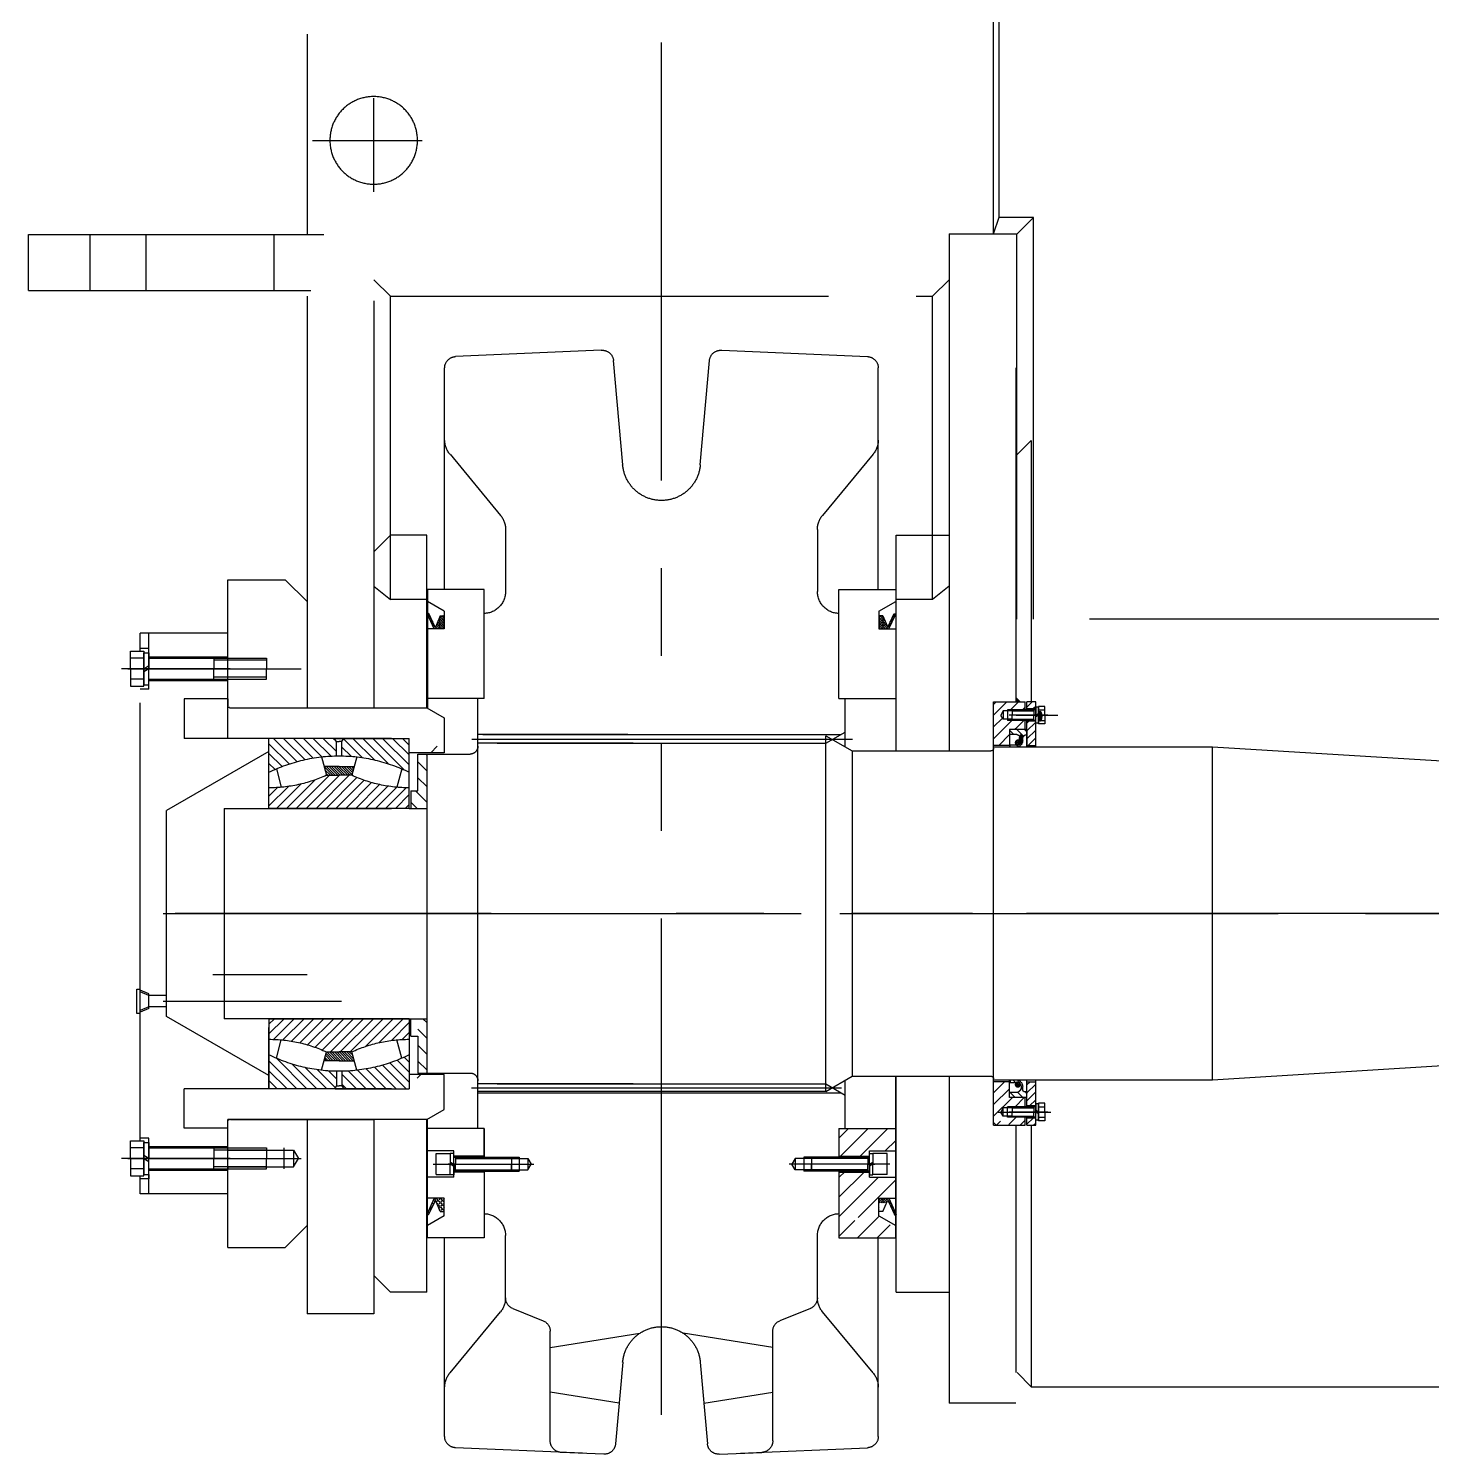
# Model space of a CAD drawing. Header units: millimetres. Extents: x 0 to 16800, y -463 to 11880.
# Drawn here: x 3011 to 4613, y 849 to 2477 of the extents above; entities that cross this region are included whole.
import ezdxf
from ezdxf.enums import TextEntityAlignment as Align

# ---------------------------------------------------------------- set-up
doc = ezdxf.new("R2010")
doc.units = ezdxf.units.MM
doc.header["$LTSCALE"] = 400
doc.linetypes.add('G', pattern=[2, 1.25, -0.25, 0.25, -0.25])
doc.linetypes.add('K', pattern=[2.5, 1.25, -0.25, 0.25, -0.25, 0.25, -0.25])
doc.layers.add('05', color=4, linetype='G')
doc.layers.add('07', color=6, linetype='K')
doc.styles.get("Standard").update_dxf_attribs({"font": 'isocp', "width": 0.707, "bigfont": 'intecad.shx'})

# ---------------------------------------------------------------- blocks, each defined once
blk = doc.blocks.new('rer')
at = {"layer": '07', "linetype": 'K'}
blk.add_hatch(color=6, dxfattribs=at).paths.add_polyline_path([(6426.8, 57390.3), (6431.8, 57390.3), (6426.8, 57395.3)])
at = {"layer": '07', "color": 6, "linetype": 'K'}
for p, q in [((6185.3, 57189.5), (6185.3, 58248.5)), ((6521.3, 57974.3), (6521.3, 57391.3)), ((5645.3, 57407.8), (5645.3, 57956.8)), ((6015.1, 57935.9), (5995.3, 57614.9)), ((6355.5, 57935.9), (6375.3, 57614.9)), ((6185.3, 57902.5), (6185.3, 56927.2)), ((5995.3, 57614.9), (5995.3, 57364.9)), ((5995.3, 57614.9), (6375.3, 57614.9)), ((6375.3, 57614.9), (6375.3, 57364.9)), ((6185.3, 57248.1), (6185.3, 57459.4)), ((6185.3, 57248.1), (6185.3, 57459.4)), ((6411.8, 57390.6), (6411.8, 57438.2)), ((5948.8, 57423.5), (5948.8, 57416)), ((5958.8, 57423.5), (5948.8, 57423.5)), ((5952.8, 57416), (5952.8, 57423.5)), ((5958.8, 57370), (5958.8, 57430.2)), ((5958.8, 57426.6), (5958.8, 57382.5)), ((5958.8, 57423.5), (5968.8, 57423.5)), ((5964.8, 57416), (5964.8, 57423.5)), ((5968.8, 57423.5), (5968.8, 57416)), ((6401.8, 57423.5), (6401.8, 57416)), ((6411.8, 57423.5), (6401.8, 57423.5)), ((6405.8, 57416), (6405.8, 57423.5)), ((6411.8, 57426.6), (6411.8, 57382.5)), ((6411.8, 57423.5), (6421.8, 57423.5)), ((6417.8, 57416), (6417.8, 57423.5)), ((6421.8, 57423.5), (6421.8, 57416)), ((5943.8, 57407.8), (5645.3, 57407.8)), ((5661.3, 57391.8), (5645.3, 57407.8)), ((5945.8, 57412.9), (5943.8, 57410.9)), ((5943.8, 57412.9), (5995.3, 57412.9)), ((5943.8, 57402.9), (5943.8, 57412.9)), ((5951.8, 57409.9), (5944.8, 57402.9)), ((5948.8, 57416), (5958.8, 57416)), ((5958.8, 57416), (5949.6, 57416)), ((5949.6, 57416), (5949.6, 57412.9)), ((5949.6, 57412.9), (5958.8, 57412.9)), ((5951.8, 57412.9), (5951.8, 57402.9)), ((5952.8, 57412.9), (5952.8, 57386)), ((5952.8, 57410.8), (5958.8, 57410.8)), ((5954, 57386), (5954, 57410.8)), ((5958.8, 57412.9), (5957, 57416)), ((5958.8, 57418.1), (5958.8, 57410.8)), ((5958.8, 57416), (5968, 57416)), ((5958.8, 57416), (5960.6, 57412.9)), ((5968.8, 57416), (5958.8, 57416)), ((5968, 57412.9), (5958.8, 57412.9)), ((5964.8, 57410.8), (5958.8, 57410.8)), ((5963.6, 57386), (5963.6, 57410.8)), ((5964.8, 57412.9), (5964.8, 57386)), ((5972.7, 57412.9), (5965.8, 57406)), ((5965.8, 57412.9), (5965.8, 57402.9)), ((5968, 57416), (5968, 57412.9)), ((5981.7, 57412.9), (5971.7, 57402.9)), ((5990.7, 57412.9), (5980.7, 57402.9)), ((5993.3, 57406.5), (5989.7, 57402.9)), ((5993.3, 57402.9), (5993.3, 57412.9)), ((6375.3, 57412.9), (6426.8, 57412.9)), ((6385.8, 57412.9), (6377.3, 57404.4)), ((6377.3, 57402.9), (6377.3, 57412.9)), ((6394.8, 57412.9), (6384.8, 57402.9)), ((6403.8, 57412.9), (6393.8, 57402.9)), ((6401.8, 57416), (6411.8, 57416)), ((6411.8, 57416), (6402.6, 57416)), ((6402.6, 57416), (6402.6, 57412.9)), ((6402.6, 57412.9), (6411.8, 57412.9)), ((6404.8, 57404.9), (6402.8, 57402.9)), ((6404.8, 57412.9), (6404.8, 57402.9)), ((6405.8, 57412.9), (6405.8, 57386)), ((6405.8, 57410.8), (6411.8, 57410.8)), ((6407, 57386), (6407, 57410.8)), ((6411.8, 57416), (6410, 57412.9)), ((6411.8, 57418.1), (6411.8, 57410.8)), ((6411.8, 57416), (6421, 57416)), ((6411.8, 57412.9), (6413.6, 57416)), ((6421.8, 57416), (6411.8, 57416)), ((6421, 57412.9), (6411.8, 57412.9)), ((6417.8, 57410.8), (6411.8, 57410.8)), ((6416.6, 57386), (6416.6, 57410.8)), ((6417.8, 57412.9), (6417.8, 57386)), ((6421.8, 57412.9), (6418.8, 57409.9)), ((6418.8, 57412.9), (6418.8, 57402.9)), ((6426.8, 57409), (6420.7, 57402.9)), ((6421, 57416), (6421, 57412.9)), ((6426.8, 57412.9), (6426.8, 57402.9)), ((6725.3, 57407.8), (6426.8, 57407.8)), ((6521.3, 57410.3), (6979.8, 57410.3)), ((6709.3, 57391.8), (6725.3, 57407.8)), ((6960.8, 57391.3), (6979.8, 57410.3)), ((6979.8, 57410.3), (6979.8, 57370.9)), ((5626.3, 57390.3), (5626.3, 57314.3)), ((5943.8, 57390.3), (5661.3, 57390.3)), ((5943.8, 57402.9), (5952.8, 57402.9)), ((5943.8, 57400.9), (5952.8, 57400.9)), ((5943.8, 57390.3), (5943.8, 57400.9)), ((5949.5, 57400.9), (5943.8, 57395.2)), ((5943.8, 57364.9), (5943.8, 57390.3)), ((5952.8, 57390.8), (5944.4, 57382.4)), ((5964.8, 57402.9), (5995.3, 57402.9)), ((5964.8, 57400.9), (5975.3, 57400.9)), ((5975.3, 57399.8), (5964.8, 57389.3)), ((5975.3, 57402.9), (5975.3, 57382.9)), ((5975.3, 57402.9), (5980.9, 57402.9)), ((5981.3, 57392.3), (5975.3, 57398.3)), ((5980.9, 57383.6), (5975.3, 57389.3)), ((5981.7, 57400.8), (5979.6, 57402.9)), ((5980.9, 57402.9), (5995.3, 57402.9)), ((5980.9, 57391.2), (5980.9, 57382.9)), ((5981.7, 57402.9), (5981.7, 57400.7)), ((5982.6, 57399.1), (5984.2, 57398)), ((5987.2, 57398), (5984.2, 57398)), ((5986.2, 57396.3), (5984.5, 57398)), ((5987, 57392.5), (5993.5, 57392.5)), ((5990.2, 57389), (5990.2, 57396.1)), ((5992.5, 57383.8), (5992.5, 57391)), ((5995.3, 57387.2), (5992.5, 57390)), ((6375.3, 57402.9), (6405.8, 57402.9)), ((6389.7, 57402.9), (6375.3, 57402.9)), ((6378, 57390.6), (6375.6, 57393.1)), ((6383.6, 57392.5), (6377.1, 57392.5)), ((6378, 57383.8), (6378, 57391)), ((6381.5, 57396.2), (6380.1, 57397.6)), ((6380.4, 57389), (6380.4, 57396.1)), ((6383.4, 57398), (6386.4, 57398)), ((6387.9, 57399.1), (6386.4, 57398)), ((6395.3, 57391.4), (6387.7, 57398.9)), ((6388.8, 57402.9), (6388.8, 57400.7)), ((6395.3, 57402.9), (6389.7, 57402.9)), ((6389.7, 57391.2), (6389.7, 57382.9)), ((6394.8, 57382.9), (6389.7, 57388)), ((6395.3, 57400.3), (6392.7, 57402.9)), ((6395.3, 57402.9), (6395.3, 57382.9)), ((6395.3, 57400.9), (6405.8, 57400.9)), ((6396.3, 57389.8), (6395.3, 57388.7)), ((6405.8, 57399.2), (6396.3, 57389.8)), ((6417.8, 57402.9), (6426.8, 57402.9)), ((6417.8, 57400.9), (6426.8, 57400.9)), ((6420.9, 57400.9), (6417.8, 57397.8)), ((6426.8, 57393.3), (6417.8, 57384.3)), ((6426.8, 57364.9), (6426.8, 57400.9)), ((6426.8, 57395.3), (6431.8, 57390.3)), ((6808.3, 57390.3), (6426.8, 57390.3)), ((6521.3, 57391.3), (6960.8, 57391.3)), ((6960.8, 57391.3), (6960.8, 57364.3)), ((6960.8, 57391.3), (6960.8, 57364.3)), ((5948.4, 57372.9), (5943.8, 57368.3)), ((5952.8, 57386), (5958.8, 57386)), ((5952.8, 57386), (5952.8, 57380.9)), ((5952.8, 57380.9), (5964.8, 57380.9)), ((5975.3, 57386.3), (5953.9, 57364.9)), ((5954, 57386), (5954, 57380.9)), ((5954, 57380.9), (5954, 57375.9)), ((5954, 57375.9), (5958.8, 57373.1)), ((5954, 57375.9), (5963.6, 57375.9)), ((5964.8, 57386), (5958.8, 57386)), ((5963.6, 57375.9), (5958.8, 57373.1)), ((5963.6, 57386), (5963.6, 57380.9)), ((5963.6, 57380.9), (5963.6, 57375.9)), ((5964.8, 57386), (5964.8, 57380.9)), ((5985.4, 57382.9), (5967.4, 57364.9)), ((5975.3, 57382.9), (5995.3, 57382.9)), ((5975.3, 57382.9), (5980.9, 57382.9)), ((5975.3, 57382.9), (5978.9, 57382.9)), ((5975.3, 57382.9), (5995.3, 57382.9)), ((5993.3, 57377.4), (5980.8, 57364.9)), ((5995.3, 57383.8), (5992.5, 57383.8)), ((5993.3, 57382.9), (5993.3, 57364.9)), ((6375.9, 57383.8), (6375.3, 57384.4)), ((6375.3, 57383.8), (6378, 57383.8)), ((6395.3, 57382.9), (6375.3, 57382.9)), ((6395.3, 57382.9), (6375.3, 57382.9)), ((6375.3, 57374.9), (6375.3, 57364.9)), ((6377.3, 57382.9), (6377.3, 57364.9)), ((6389.5, 57382.9), (6377.3, 57370.7)), ((6404.9, 57384.9), (6384.9, 57364.9)), ((6395.3, 57382.9), (6389.7, 57382.9)), ((6395.3, 57382.9), (6391.7, 57382.9)), ((6408.5, 57375), (6398.4, 57364.9)), ((6405.8, 57385.8), (6404.9, 57384.9)), ((6405.8, 57386), (6405.8, 57380.9)), ((6405.8, 57386), (6411.8, 57386)), ((6417.8, 57380.9), (6405.8, 57380.9)), ((6407, 57386), (6407, 57380.9)), ((6407, 57380.9), (6407, 57375.9)), ((6416.6, 57375.9), (6407, 57375.9)), ((6407, 57375.9), (6411.8, 57373.1)), ((6417.8, 57386), (6411.8, 57386)), ((6416.6, 57375.9), (6411.8, 57373.1)), ((6422.1, 57375.2), (6411.9, 57364.9)), ((6416.6, 57386), (6416.6, 57380.9)), ((6416.6, 57380.9), (6416.6, 57375.9)), ((6417.8, 57386), (6417.8, 57380.9)), ((6426.8, 57379.8), (6422.1, 57375.2)), ((5943.8, 57367.9), (5946.8, 57364.9)), ((5943.8, 57364.9), (6426.8, 57364.9)), ((5995.3, 57364.9), (6375.3, 57364.9)), ((5999.6, 57203.3), (5999.6, 57361.9)), ((6371, 57203.3), (6371, 57361.9)), ((6426.8, 57367.9), (6423.8, 57364.9)), ((6979.8, 57370.9), (6960.8, 57364.3)), ((8445.3, 57364.3), (6960.8, 57364.3)), ((6961.3, 57314.3), (6961.3, 57364.3)), ((8445.3, 57370.9), (6979.8, 57370.9)), ((6185.3, 57340.8), (6185.3, 57211.8)), ((5999.6, 57314.3), (5626.3, 57314.3)), ((5999.6, 57314.3), (5753.3, 57314.3)), ((5753.3, 57253.8), (5753.3, 57314.3)), ((6617.3, 57314.3), (6371, 57314.3)), ((6961.3, 57314.3), (6371, 57314.3)), ((6558.9, 57314.3), (6543.8, 57295.3)), ((6617.3, 57253.8), (6617.3, 57314.3)), ((6889.8, 57295.3), (6908.8, 57314.3)), ((6543.8, 57295.3), (6889.8, 57295.3)), ((6543.8, 57295.3), (6543.8, 57253.8)), ((6889.8, 56676.3), (6889.8, 57295.3)), ((5753.3, 57253.8), (5999.6, 57253.8)), ((5815.3, 57188.3), (5815.3, 57253.1)), ((5815.3, 57253.1), (5841.4, 57253.1)), ((5830.1, 57246.7), (5815.3, 57231.9)), ((5840.3, 57233.8), (5829.2, 57253.1)), ((5881.4, 57253.1), (5838.5, 57210.2)), ((5840.9, 57252), (5841.8, 57253.8)), ((5857.4, 57244.4), (5840.9, 57252)), ((5841.6, 57252), (5841.1, 57252.4)), ((5841.6, 57252), (5841.4, 57251.8)), ((5860.3, 57245.3), (5841.8, 57253.8)), ((5841.8, 57253.8), (5841.8, 57253.8)), ((5842.9, 57253.3), (5842, 57252.4)), ((5842.1, 57251.5), (5842, 57251.6)), ((5843.4, 57253.1), (5999.6, 57253.1)), ((5844.6, 57252), (5843.5, 57253)), ((5844.6, 57252), (5843.5, 57250.9)), ((5846, 57250.5), (5845, 57251.6)), ((5845.3, 57238.4), (5857.4, 57243.6)), ((5846, 57250.5), (5845.5, 57249.9)), ((5847, 57251.4), (5846.4, 57250.9)), ((5847.5, 57249), (5846.4, 57250.1)), ((5847.5, 57249), (5847.5, 57249)), ((5849, 57250.5), (5847.9, 57249.4)), ((5850.5, 57249), (5849.4, 57250.1)), ((5850.5, 57249), (5849.5, 57248)), ((5851, 57249.5), (5850.9, 57249.4)), ((5852, 57247.5), (5850.9, 57248.6)), ((5852, 57247.5), (5851.5, 57247.1)), ((5853, 57248.6), (5852.4, 57247.9)), ((5853.1, 57246.4), (5852.4, 57247.1)), ((5854.9, 57247.5), (5853.8, 57246.5)), ((5854.9, 57247.5), (5854.6, 57247.9)), ((5856.4, 57246.1), (5855.3, 57247.1)), ((5856.4, 57243.1), (5855.3, 57242)), ((5856.4, 57246.1), (5855.6, 57245.2)), ((5856.4, 57243.1), (5856.4, 57243.1)), ((5857.1, 57246.7), (5856.8, 57246.5)), ((5857.9, 57244.6), (5856.8, 57245.6)), ((5857.9, 57241.6), (5856.8, 57242.7)), ((5857.9, 57241.6), (5856.8, 57240.5)), ((5857.9, 57244.6), (5857.4, 57244.1)), ((5857.4, 57243.6), (5857.4, 57244.4)), ((5859.1, 57245.8), (5858.3, 57245)), ((5859.4, 57243.1), (5858.3, 57244.2)), ((5859.4, 57243.1), (5858.3, 57242)), ((5860.3, 57244), (5859.8, 57243.5)), ((5860.3, 57242.2), (5859.8, 57242.7)), ((5860.3, 57245.1), (5860.1, 57245.4)), ((5860.3, 57233.8), (5860.3, 57252.3)), ((5860.3, 57233.8), (5860.3, 57242.1)), ((5884.3, 57223.1), (5884.3, 57253.1)), ((5887.3, 57243.2), (5887.3, 57227.2)), ((5887.3, 57243.2), (5911.3, 57243.2)), ((5899.3, 57246.3), (5899.3, 57156.6)), ((5939.8, 57244.2), (5908.3, 57212.7)), ((5911.3, 57243.2), (5911.3, 57227.2)), ((5914.3, 57223.1), (5914.3, 57253.1)), ((5926.3, 57253.1), (5914.3, 57241.1)), ((5939.8, 57188.3), (5939.8, 57253.1)), ((6371, 57253.8), (6617.3, 57253.8)), ((6555.3, 57253.1), (6371, 57253.1)), ((6430.8, 57188.3), (6430.8, 57253.1)), ((6510.3, 57245.3), (6527, 57253.1)), ((6510.3, 57233.8), (6510.3, 57253.1)), ((6510.9, 57245.6), (6510.3, 57245)), ((6511.3, 57243.1), (6510.3, 57244.1)), ((6511.3, 57243.1), (6510.3, 57242)), ((6510.3, 57233.8), (6510.3, 57242.1)), ((6512.8, 57244.6), (6511.7, 57245.6)), ((6512.8, 57244.6), (6511.7, 57243.5)), ((6512.8, 57241.6), (6511.7, 57242.7)), ((6512.8, 57241.6), (6511.7, 57240.5)), ((6513.1, 57244.5), (6527.8, 57251.3)), ((6513.1, 57243.6), (6513.1, 57244.5)), ((6525.3, 57238.4), (6513.1, 57243.6)), ((6514.3, 57246.1), (6513.2, 57245)), ((6514.3, 57243.1), (6513.2, 57242)), ((6514.3, 57246.1), (6513.5, 57246.8)), ((6515.8, 57247.5), (6514.7, 57246.5)), ((6515, 57245.3), (6514.7, 57245.6)), ((6515.8, 57241.6), (6514.7, 57242.7)), ((6515.8, 57241.6), (6514.7, 57240.5)), ((6515.8, 57247.5), (6515.5, 57247.8)), ((6516.4, 57248.2), (6516.2, 57247.9)), ((6517.1, 57246.3), (6516.2, 57247.1)), ((6516.4, 57242.2), (6516.2, 57242)), ((6518.7, 57247.5), (6517.7, 57248.6)), ((6518.5, 57241.3), (6517.7, 57240.5)), ((6518.7, 57247.5), (6517.8, 57246.6)), ((6520.2, 57249), (6519.2, 57247.9)), ((6520.2, 57249), (6519.6, 57249.6)), ((6521.7, 57250.5), (6520.6, 57249.4)), ((6521.1, 57248.1), (6520.6, 57248.6)), ((6521.7, 57250.5), (6521.6, 57250.6)), ((6523.1, 57249.1), (6522.1, 57250.1)), ((6524.7, 57250.5), (6523.6, 57251.5)), ((6524.7, 57250.5), (6523.6, 57249.4)), ((6526.2, 57252), (6525.1, 57250.9)), ((6525.2, 57250), (6525.1, 57250.1)), ((6526.2, 57252), (6525.7, 57252.5)), ((6527.1, 57252.9), (6526.6, 57252.4)), ((6527.2, 57251), (6526.6, 57251.6)), ((6527.8, 57251.3), (6527, 57253.1)), ((6530.3, 57233.8), (6541.4, 57253.1)), ((6555.3, 57188.3), (6555.3, 57253.1)), ((5588.6, 57233.3), (5815.3, 57233.3)), ((5661.1, 57227.3), (5730.9, 57169.6)), ((5840.4, 57234.6), (5815.3, 57209.5)), ((5884.3, 57233.6), (5839.8, 57189.1)), ((5840.3, 57233.8), (5860.3, 57233.8)), ((5845.3, 57238.4), (5845.3, 57233.8)), ((5847.4, 57234.1), (5847.1, 57233.8)), ((5850.4, 57234.1), (5850.1, 57233.8)), ((5853.3, 57234.1), (5853.1, 57233.8)), ((5856.4, 57240.1), (5855.3, 57241.2)), ((5856.4, 57240.1), (5855.3, 57239)), ((5856.4, 57237.2), (5855.3, 57238.2)), ((5856.4, 57237.2), (5855.3, 57236.1)), ((5856.4, 57234.2), (5855.3, 57235.3)), ((5856.4, 57234.2), (5856, 57233.8)), ((5857.9, 57238.6), (5856.8, 57239.7)), ((5857.9, 57238.6), (5856.8, 57237.6)), ((5857.9, 57235.7), (5856.8, 57236.8)), ((5857.9, 57235.7), (5856.8, 57234.6)), ((5859.4, 57240.1), (5858.3, 57241.2)), ((5859.4, 57240.1), (5858.3, 57239)), ((5859.4, 57237.2), (5858.3, 57238.2)), ((5859.4, 57237.2), (5858.3, 57236.1)), ((5859.4, 57234.2), (5858.3, 57235.3)), ((5859.4, 57234.2), (5859, 57233.8)), ((5860.3, 57241), (5859.8, 57240.5)), ((5860.3, 57239.2), (5859.8, 57239.7)), ((5860.3, 57238.1), (5859.8, 57237.6)), ((5860.3, 57236.2), (5859.8, 57236.8)), ((5860.3, 57235.1), (5859.8, 57234.6)), ((5887.1, 57223.1), (5887.1, 57227.2)), ((5887.1, 57227.2), (5899.3, 57227.2)), ((5887.3, 57227.2), (5899.3, 57227.2)), ((5899.3, 57227.2), (5896.9, 57223.1)), ((5899.3, 57221), (5899.3, 57229.3)), ((5911.3, 57227.2), (5899.3, 57227.2)), ((5899.3, 57223.1), (5901.7, 57227.2)), ((5911.5, 57227.2), (5899.3, 57227.2)), ((5911.5, 57223.1), (5911.5, 57227.2)), ((6511.3, 57240.1), (6510.3, 57241.2)), ((6511.3, 57240.1), (6510.3, 57239.1)), ((6511.3, 57237.2), (6510.3, 57238.2)), ((6511.3, 57237.2), (6510.3, 57236.1)), ((6511.3, 57234.2), (6510.3, 57235.2)), ((6530.3, 57233.8), (6510.3, 57233.8)), ((6511.3, 57234.2), (6511, 57233.8)), ((6512.8, 57238.6), (6511.7, 57239.7)), ((6512.8, 57238.6), (6511.7, 57237.6)), ((6512.8, 57235.7), (6511.7, 57236.8)), ((6512.8, 57235.7), (6511.7, 57234.6)), ((6514.3, 57240.1), (6513.2, 57241.2)), ((6514.3, 57240.1), (6513.2, 57239)), ((6514.3, 57237.2), (6513.2, 57238.2)), ((6514.3, 57237.2), (6513.2, 57236.1)), ((6514.3, 57234.2), (6513.2, 57235.3)), ((6514.3, 57234.2), (6513.9, 57233.8)), ((6515.8, 57238.6), (6514.7, 57239.7)), ((6515.8, 57238.6), (6514.7, 57237.6)), ((6515.8, 57235.7), (6514.7, 57236.8)), ((6515.8, 57235.7), (6514.7, 57234.6)), ((6517.3, 57240.1), (6516.2, 57241.2)), ((6517.3, 57240.1), (6516.2, 57239)), ((6517.3, 57237.2), (6516.2, 57238.2)), ((6517.3, 57237.2), (6516.2, 57236.1)), ((6517.3, 57234.2), (6516.2, 57235.3)), ((6517.3, 57234.2), (6516.9, 57233.8)), ((6518.7, 57238.6), (6517.7, 57239.7)), ((6518.7, 57238.6), (6517.7, 57237.6)), ((6518.7, 57235.7), (6517.7, 57236.8)), ((6518.7, 57235.7), (6517.7, 57234.6)), ((6520.2, 57240.1), (6519.2, 57239)), ((6520.2, 57237.2), (6519.2, 57238.2)), ((6520.2, 57237.2), (6519.2, 57236.1)), ((6520.2, 57234.2), (6519.2, 57235.3)), ((6520.2, 57240.1), (6519.5, 57240.9)), ((6520.2, 57234.2), (6519.8, 57233.8)), ((6521.7, 57238.6), (6520.6, 57239.7)), ((6521.7, 57238.6), (6520.6, 57237.6)), ((6521.7, 57235.7), (6520.6, 57236.8)), ((6521.7, 57235.7), (6520.6, 57234.6)), ((6522.6, 57239.6), (6522.1, 57239)), ((6523.2, 57237.2), (6522.1, 57238.2)), ((6523.2, 57237.2), (6522.1, 57236.1)), ((6523.2, 57234.2), (6522.1, 57235.3)), ((6523.2, 57234.2), (6522.8, 57233.8)), ((6524.7, 57238.6), (6523.6, 57237.6)), ((6524.7, 57235.7), (6523.6, 57236.8)), ((6524.7, 57235.7), (6523.6, 57234.6)), ((6524.7, 57238.6), (6524.6, 57238.7)), ((6525.3, 57238), (6525.1, 57238.2)), ((6525.3, 57236.3), (6525.1, 57236.1)), ((6525.3, 57235.1), (6525.1, 57235.3)), ((6525.3, 57238.4), (6525.3, 57233.8)), ((6555.3, 57233.3), (6808, 57233.3)), ((6555.3, 57233.3), (6808, 57233.3)), ((6709.5, 57227.3), (6639.7, 57169.6)), ((5569.3, 57076.1), (5575.6, 57220.9)), ((5890.3, 57217.1), (5862.3, 57189.1)), ((5884.3, 57223.1), (5914.3, 57223.1)), ((5899.3, 57223.1), (5887.1, 57223.1)), ((5890.3, 57188.3), (5890.3, 57223.1)), ((5891.3, 57223.1), (5891.3, 57157.1)), ((5891.3, 57221.2), (5899.3, 57221.2)), ((5892.9, 57221.2), (5892.9, 57157.1)), ((5899.3, 57223.1), (5911.5, 57223.1)), ((5907.3, 57221.2), (5899.3, 57221.2)), ((5905.7, 57221.2), (5905.7, 57157.1)), ((5907.3, 57223.1), (5907.3, 57157.1)), ((5908.3, 57188.3), (5908.3, 57223.1)), ((5939.8, 57221.7), (5908.3, 57190.2)), ((6828.2, 57054.6), (6821, 57220.9)), ((5834.8, 57206.5), (5817.4, 57189.1)), ((5890.3, 57194.7), (5884.7, 57189.1)), ((5939.8, 57199.3), (5929.6, 57189.1)), ((5939.8, 57188.3), (5939.8, 57195.3)), ((5939.8, 57195.3), (5995, 57195.3)), ((5990.8, 57173.3), (5978.1, 57195.3)), ((5982.3, 57173.3), (5999.6, 57203.3)), ((6371, 57203.3), (5999.6, 57203.3)), ((6388.3, 57173.3), (6371, 57203.3)), ((6375.6, 57195.3), (6430.8, 57195.3)), ((6379.8, 57173.3), (6392.5, 57195.3)), ((6384.3, 56769.4), (6384.3, 57204)), ((5891.3, 57188.3), (5815.3, 57188.3)), ((5891.3, 57188.8), (5891.3, 57157.1)), ((5899.3, 57191.8), (5899.3, 57131.6)), ((5907.3, 57188.8), (5907.3, 57157.1)), ((5939.8, 57188.3), (5907.3, 57188.3)), ((5980.8, 56776.3), (5980.8, 57190.6)), ((5986.3, 56768.8), (5986.3, 57191.1)), ((6185.3, 56645.3), (6185.3, 57189.5)), ((6389.8, 56781.9), (6389.8, 57190.6)), ((6430.8, 57188.3), (6555.3, 57188.3)), ((5746.8, 57163.8), (5817.8, 57163.8)), ((5982.3, 57173.3), (6388.3, 57173.3)), ((5982.3, 57173.3), (5982.3, 56776.3)), ((5990.8, 57173.3), (6379.8, 57173.3)), ((5990.8, 56798.3), (5990.8, 57173.3)), ((6379.8, 56798.3), (6379.8, 57173.3)), ((6623.8, 57163.8), (6552.8, 57163.8)), ((5734.5, 57155.7), (5720.6, 57121)), ((5891.3, 57157.1), (5891.3, 57148.3)), ((5907.3, 57157.1), (5891.3, 57157.1)), ((5891.3, 57157.1), (5899.3, 57157.1)), ((5907.3, 57148.3), (5891.3, 57148.3)), ((5892.9, 57157.1), (5892.9, 57148.3)), ((5892.9, 57148.3), (5892.9, 57138.3)), ((5907.3, 57157.1), (5899.3, 57157.1)), ((5905.7, 57157.1), (5905.7, 57148.3)), ((5905.7, 57148.3), (5905.7, 57138.3)), ((5907.3, 57157.1), (5907.3, 57148.3)), ((5905.7, 57138.3), (5892.9, 57138.3)), ((5892.9, 57138.3), (5899.3, 57134.6)), ((5905.7, 57138.3), (5899.3, 57134.6)), ((5583.3, 57112.8), (5708.5, 57112.8)), ((5626.6, 57034.1), (5639.1, 57112.8)), ((5690.1, 57112.8), (5706.3, 57010.5)), ((5568.2, 57051.8), (5570.3, 57100.4)), ((5673.2, 57030.1), (5580.1, 57038.3)), ((6697.4, 57030.1), (6816.4, 57040.6)), ((5613.2, 56985.8), (5725.4, 56985.8)), ((5613.2, 56985.8), (5725.4, 56985.8)), ((5679.6, 56985.8), (6762.5, 56985.8)), ((5679.6, 56985.8), (14849.3, 56985.8)), ((5690.1, 56858.8), (5706.3, 56961.2)), ((5990.8, 56953.4), (5990.8, 56776.3)), ((6379.8, 56953.4), (6379.8, 56776.3)), ((5673.2, 56941.5), (5580.1, 56933.3)), ((5626.6, 56937.5), (5639.1, 56858.8)), ((6389.8, 56947.3), (6389.8, 56776.3)), ((6697.4, 56941.5), (6816.4, 56931.1)), ((5568.2, 56919.8), (5570.3, 56871.2)), ((6828.2, 56917), (6821, 56750.7)), ((5569.3, 56895.5), (5575.6, 56750.7)), ((5583.3, 56858.8), (5708.5, 56858.8)), ((5734.5, 56816), (5720.6, 56850.7)), ((5892.9, 56833.3), (5899.3, 56837)), ((5899.3, 56779.8), (5899.3, 56840)), ((5905.7, 56833.3), (5899.3, 56837)), ((5907.3, 56823.3), (5891.3, 56823.3)), ((5891.3, 56814.5), (5891.3, 56823.3)), ((5892.9, 56823.3), (5892.9, 56833.3)), ((5905.7, 56833.3), (5892.9, 56833.3)), ((5892.9, 56814.5), (5892.9, 56823.3)), ((5905.7, 56823.3), (5905.7, 56833.3)), ((5905.7, 56814.5), (5905.7, 56823.3)), ((5907.3, 56814.5), (5907.3, 56823.3)), ((5661.1, 56744.4), (5730.9, 56802.1)), ((5742.6, 56807.8), (5817.8, 56807.8)), ((5907.3, 56814.5), (5891.3, 56814.5)), ((5891.3, 56814.5), (5899.3, 56814.5)), ((5891.3, 56782.8), (5891.3, 56814.5)), ((5891.3, 56748.6), (5891.3, 56814.5)), ((5892.9, 56750.5), (5892.9, 56814.5)), ((5899.3, 56725.3), (5899.3, 56814.9)), ((5907.3, 56814.5), (5899.3, 56814.5)), ((5905.7, 56750.5), (5905.7, 56814.5)), ((5907.3, 56782.8), (5907.3, 56814.5)), ((5907.3, 56748.6), (5907.3, 56814.5)), ((6623.8, 56807.8), (6552.8, 56807.8)), ((6709.5, 56744.4), (6639.7, 56802.1)), ((6185.3, 56791.4), (6185.3, 56430.6)), ((5815.3, 56783.3), (5815.3, 56718.6)), ((5891.3, 56783.3), (5815.3, 56783.3)), ((5890.3, 56783.3), (5890.3, 56748.6)), ((5939.8, 56783.3), (5907.3, 56783.3)), ((5939.8, 56783.3), (5907.3, 56783.3)), ((5907.3, 56783.3), (5939.8, 56783.3)), ((5908.3, 56783.3), (5908.3, 56748.6)), ((5939.8, 56783.3), (5939.8, 56718.6)), ((5939.8, 56783.3), (5939.8, 56719.8)), ((5939.8, 56783.3), (5939.8, 56719.8)), ((5939.8, 56783.3), (5939.8, 56776.3)), ((5939.8, 56783.3), (5939.8, 56776.3)), ((5939.8, 56783.3), (5939.8, 56776.3)), ((5939.8, 56776.3), (6430.8, 56776.3)), ((6430.8, 56783.3), (6430.8, 56718.6)), ((6430.8, 56783.3), (6555.3, 56783.3)), ((6555.3, 56783.3), (6555.3, 56718.6)), ((6003.3, 56707.8), (6003.3, 56767.3)), ((6185.3, 56630.8), (6185.3, 56759.9)), ((6367.3, 56707.8), (6367.3, 56767.3)), ((5588.6, 56738.3), (5815.3, 56738.3)), ((5840.3, 56737.8), (5829.2, 56718.6)), ((5840.3, 56737.8), (5860.3, 56737.8)), ((5845.3, 56733.2), (5845.3, 56737.8)), ((5848, 56735.8), (5846.2, 56737.6)), ((5850, 56737.8), (5848.7, 56736.5)), ((5853, 56735.8), (5851.2, 56737.6)), ((5854.9, 56737.8), (5853.6, 56736.5)), ((5857.9, 56735.8), (5856.1, 56737.6)), ((5859.9, 56737.8), (5858.6, 56736.5)), ((5860.3, 56737.8), (5860.3, 56729.5)), ((5860.3, 56737.8), (5860.3, 56719.3)), ((5884.3, 56748.6), (5914.3, 56748.6)), ((5884.3, 56748.6), (5884.3, 56718.6)), ((5899.3, 56748.6), (5887.1, 56748.6)), ((5887.1, 56748.6), (5887.1, 56744.5)), ((5887.1, 56744.5), (5899.3, 56744.5)), ((5887.3, 56728.5), (5887.3, 56744.5)), ((5887.3, 56744.5), (5899.3, 56744.5)), ((5891.3, 56750.5), (5899.3, 56750.5)), ((5899.3, 56744.5), (5896.9, 56748.6)), ((5899.3, 56750.7), (5899.3, 56742.4)), ((5907.3, 56750.5), (5899.3, 56750.5)), ((5899.3, 56748.6), (5911.5, 56748.6)), ((5899.3, 56748.6), (5901.7, 56744.5)), ((5911.3, 56744.5), (5899.3, 56744.5)), ((5911.5, 56744.5), (5899.3, 56744.5)), ((5911.3, 56728.5), (5911.3, 56744.5)), ((5911.5, 56748.6), (5911.5, 56744.5)), ((5914.3, 56748.6), (5914.3, 56718.6)), ((5950.3, 56717.8), (5961.8, 56737.8)), ((5961.8, 56737.8), (6001.8, 56737.8)), ((6001.8, 56737.8), (6001.8, 56697.8)), ((6368.8, 56737.8), (6368.8, 56697.8)), ((6408.7, 56737.8), (6368.8, 56737.8)), ((6420.3, 56717.8), (6408.7, 56737.8)), ((6530.3, 56737.8), (6510.3, 56737.8)), ((6510.3, 56737.8), (6510.3, 56729.5)), ((6510.3, 56737.8), (6510.3, 56718.6)), ((6511.3, 56737.4), (6510.3, 56736.4)), ((6511.3, 56737.4), (6511, 56737.8)), ((6512.8, 56736), (6511.7, 56737)), ((6514.3, 56737.4), (6513.2, 56736.4)), ((6514.3, 56737.4), (6513.9, 56737.8)), ((6515.8, 56736), (6514.7, 56737)), ((6517.3, 56737.4), (6516.2, 56736.4)), ((6517.3, 56737.4), (6516.9, 56737.8)), ((6518.7, 56736), (6517.7, 56737)), ((6520.2, 56737.4), (6519.2, 56736.4)), ((6520.2, 56737.4), (6519.8, 56737.8)), ((6521.7, 56736), (6520.6, 56737)), ((6523.2, 56737.4), (6522.1, 56736.4)), ((6523.2, 56737.4), (6522.8, 56737.8)), ((6524.7, 56736), (6523.6, 56737)), ((6525.3, 56733.2), (6525.3, 56737.8)), ((6530.3, 56737.8), (6541.4, 56718.6)), ((6555.3, 56738.3), (6808, 56738.3)), ((5857.4, 56727.3), (5840.9, 56719.6)), ((5860.3, 56726.4), (5841.8, 56717.8)), ((5845.5, 56733.4), (5845.3, 56733.6)), ((5845.5, 56733.4), (5845.3, 56733.2)), ((5845.3, 56733.2), (5857.4, 56728.1)), ((5848, 56735.8), (5846.2, 56734)), ((5848, 56721), (5846.7, 56722.3)), ((5848, 56721), (5847.4, 56720.4)), ((5850.5, 56733.4), (5848.7, 56735.2)), ((5850.5, 56723.5), (5848.7, 56721.7)), ((5850.5, 56733.4), (5848.8, 56731.7)), ((5850.5, 56723.5), (5850.1, 56723.9)), ((5853, 56735.8), (5851.2, 56734)), ((5853, 56730.9), (5851.2, 56732.7)), ((5851.5, 56724.5), (5851.2, 56724.2)), ((5851.6, 56722.4), (5851.2, 56722.8)), ((5853, 56730.9), (5852.3, 56730.2)), ((5855.4, 56733.4), (5853.6, 56735.2)), ((5855.4, 56733.4), (5853.6, 56731.6)), ((5854.6, 56729.3), (5853.6, 56730.2)), ((5855, 56723.9), (5853.6, 56725.3)), ((5857.9, 56735.8), (5856.1, 56734)), ((5857.9, 56730.9), (5856.1, 56732.7)), ((5857.9, 56730.9), (5856.1, 56729.1)), ((5857.9, 56726), (5856.6, 56724.7)), ((5857.9, 56726), (5856.9, 56727)), ((5857.4, 56728.1), (5857.4, 56727.3)), ((5860.3, 56733.4), (5858.6, 56735.2)), ((5860.3, 56733.3), (5858.6, 56731.6)), ((5860.3, 56728.5), (5858.6, 56730.2)), ((5860.3, 56728.4), (5858.6, 56726.6)), ((5887.3, 56728.5), (5911.3, 56728.5)), ((6185.3, 56515.1), (6185.3, 56726.4)), ((6376.3, 56729.8), (6368.8, 56722.6)), ((6511.3, 56734.5), (6510.3, 56735.5)), ((6511.3, 56734.5), (6510.3, 56733.4)), ((6511.3, 56731.5), (6510.3, 56732.6)), ((6511.3, 56731.5), (6510.3, 56730.5)), ((6511.3, 56728.5), (6510.3, 56729.6)), ((6511.3, 56728.5), (6510.3, 56727.5)), ((6510.9, 56726), (6510.3, 56726.6)), ((6510.3, 56726.3), (6527, 56718.6)), ((6512.8, 56736), (6511.7, 56734.9)), ((6512.8, 56733), (6511.7, 56734.1)), ((6512.8, 56733), (6511.7, 56731.9)), ((6512.8, 56730), (6511.7, 56731.1)), ((6512.8, 56730), (6511.7, 56728.9)), ((6512.8, 56727.1), (6511.7, 56728.1)), ((6512.8, 56727.1), (6511.7, 56726)), ((6525.3, 56733.2), (6513.1, 56728.1)), ((6513.1, 56728.1), (6513.1, 56727.2)), ((6513.1, 56727.2), (6527.8, 56720.4)), ((6514.3, 56734.5), (6513.2, 56735.5)), ((6514.3, 56734.5), (6513.2, 56733.4)), ((6514.3, 56731.5), (6513.2, 56732.6)), ((6514.3, 56731.5), (6513.2, 56730.4)), ((6514.3, 56728.5), (6513.2, 56729.6)), ((6514.3, 56725.6), (6513.2, 56726.7)), ((6514.3, 56725.6), (6513.5, 56724.8)), ((6515.8, 56736), (6514.7, 56734.9)), ((6515.8, 56733), (6514.7, 56734.1)), ((6515.8, 56733), (6514.7, 56731.9)), ((6515.8, 56730), (6514.7, 56731.1)), ((6515.8, 56730), (6514.7, 56728.9)), ((6515, 56726.3), (6514.7, 56726)), ((6515.8, 56724.1), (6514.7, 56725.2)), ((6515.8, 56724.1), (6515.5, 56723.9)), ((6517.3, 56734.5), (6516.2, 56735.5)), ((6517.3, 56734.5), (6516.2, 56733.4)), ((6517.3, 56731.5), (6516.2, 56732.6)), ((6517.3, 56731.5), (6516.2, 56730.4)), ((6516.4, 56729.4), (6516.2, 56729.6)), ((6517.1, 56725.4), (6516.2, 56724.5)), ((6516.4, 56723.5), (6516.2, 56723.7)), ((6518.7, 56736), (6517.7, 56734.9)), ((6518.7, 56733), (6517.7, 56734.1)), ((6518.7, 56733), (6517.7, 56731.9)), ((6518.5, 56730.3), (6517.7, 56731.1)), ((6518.7, 56724.1), (6517.7, 56723)), ((6518.7, 56724.1), (6517.8, 56725)), ((6520.2, 56734.5), (6519.2, 56735.5)), ((6520.2, 56734.5), (6519.2, 56733.4)), ((6520.2, 56731.5), (6519.2, 56732.6)), ((6520.2, 56722.6), (6519.2, 56723.7)), ((6520.2, 56731.5), (6519.5, 56730.7)), ((6520.2, 56722.6), (6519.6, 56722)), ((6521.7, 56736), (6520.6, 56734.9)), ((6521.7, 56733), (6520.6, 56734.1)), ((6521.7, 56733), (6520.6, 56731.9)), ((6521.1, 56723.5), (6520.6, 56723)), ((6521.7, 56721.1), (6520.6, 56722.2)), ((6521.7, 56721.1), (6521.6, 56721)), ((6523.2, 56734.5), (6522.1, 56735.5)), ((6523.2, 56734.5), (6522.1, 56733.4)), ((6522.6, 56732.1), (6522.1, 56732.6)), ((6523.1, 56722.6), (6522.1, 56721.5)), ((6524.7, 56736), (6523.6, 56734.9)), ((6524.7, 56733), (6523.6, 56734.1)), ((6524.7, 56721.1), (6523.6, 56722.2)), ((6524.7, 56721.1), (6523.6, 56720.1)), ((6524.7, 56733), (6524.6, 56732.9)), ((6525.3, 56736.6), (6525.1, 56736.4)), ((6525.3, 56735.3), (6525.1, 56735.5)), ((6525.3, 56733.6), (6525.1, 56733.4)), ((6525.2, 56721.6), (6525.1, 56721.5)), ((6526.2, 56719.7), (6525.1, 56720.7)), ((6527.2, 56720.7), (6526.6, 56720.1)), ((5753.3, 56717.8), (5753.3, 56676.3)), ((5753.3, 56717.8), (5950.3, 56717.8)), ((5815.3, 56718.6), (5841.4, 56718.6)), ((5840.9, 56719.6), (5841.8, 56717.8)), ((5842.3, 56720.3), (5841.3, 56719.2)), ((5841.8, 56717.8), (5841.8, 56717.8)), ((5843.4, 56718.6), (5950.7, 56718.6)), ((5844.9, 56719.2), (5843.7, 56720.3)), ((5950.3, 56717.8), (5950.3, 56492.8)), ((5950.3, 56714.8), (5950.3, 56657.3)), ((5997.3, 56707.1), (6001.8, 56711.1)), ((6367.3, 56717.8), (6003.3, 56717.8)), ((6045.3, 56707.8), (6003.3, 56707.8)), ((6017, 56707.8), (6007, 56717.8)), ((6035, 56707.8), (6025, 56717.8)), ((6053.2, 56707.6), (6042.9, 56717.8)), ((6065.3, 56717.8), (6045.3, 56717.8)), ((6045.3, 56699.8), (6045.3, 56707.8)), ((6065.3, 56713.4), (6060.9, 56717.8)), ((6065.3, 56537.8), (6065.3, 56717.8)), ((6305.3, 56697.8), (6305.3, 56717.8)), ((6312.4, 56699.8), (6305.3, 56706.9)), ((6325.3, 56704.9), (6312.4, 56717.8)), ((6325.3, 56707.8), (6367.3, 56707.8)), ((6325.3, 56699.8), (6325.3, 56707.8)), ((6340.3, 56707.8), (6330.3, 56717.8)), ((6358.3, 56707.8), (6348.3, 56717.8)), ((6367.3, 56716.8), (6366.2, 56717.8)), ((6555.3, 56718.6), (6419.9, 56718.6)), ((6420.3, 56492.8), (6420.3, 56717.8)), ((6420.3, 56717.8), (6617.3, 56717.8)), ((6526.2, 56719.7), (6525.7, 56719.2)), ((6527.1, 56718.7), (6526.6, 56719.2)), ((6527.8, 56720.4), (6527, 56718.6)), ((6543.8, 56717.8), (6543.8, 56676.3)), ((6617.3, 56717.8), (6617.3, 56676.3)), ((7067.8, 56587.3), (7067.8, 56712.7)), ((5985.3, 56623.4), (5985.3, 56697.8)), ((6065.3, 56697.8), (5985.3, 56697.8)), ((6012.2, 56667.2), (5985.3, 56694.2)), ((6014.9, 56675.9), (5993, 56697.8)), ((6018, 56684.1), (6004.3, 56697.8)), ((6021.3, 56692.1), (6015.6, 56697.8)), ((6020.2, 56689.4), (6041.2, 56683.8)), ((6065.3, 56690.9), (6038.1, 56663.7)), ((6060.8, 56697.8), (6040.5, 56677.5)), ((6049.5, 56697.8), (6041.6, 56689.9)), ((6045.3, 56699.8), (6065.3, 56699.8)), ((6065.3, 56697.8), (6065.3, 56537.8)), ((6325.3, 56699.8), (6305.3, 56699.8)), ((6305.3, 56697.8), (6305.3, 56537.8)), ((6321.1, 56697.8), (6305.3, 56682.1)), ((6305.3, 56697.8), (6385.3, 56697.8)), ((6309.7, 56697.8), (6305.3, 56693.4)), ((6328.8, 56694.3), (6305.3, 56670.8)), ((6350.4, 56689.4), (6329.4, 56683.8)), ((6385.3, 56656.2), (6349.1, 56692.4)), ((6385.3, 56667.5), (6355, 56697.8)), ((6385.3, 56678.8), (6366.3, 56697.8)), ((6385.3, 56690.1), (6377.6, 56697.8)), ((6385.3, 56623.4), (6385.3, 56697.8)), ((5753.3, 56676.3), (5772.3, 56657.3)), ((6009.9, 56658.3), (5985.3, 56682.9)), ((5985.3, 56677.8), (5985.3, 56440.8)), ((5985.3, 56677.8), (5985.3, 56537.8)), ((5985.3, 56613.4), (5985.3, 56677.8)), ((6065.3, 56679.6), (6033.7, 56648)), ((6329.4, 56683.6), (6305.3, 56659.4)), ((6305.3, 56486.7), (6305.3, 56677.8)), ((6330.7, 56673.5), (6305.3, 56648.1)), ((6385.3, 56644.9), (6356.4, 56673.8)), ((6385.3, 56677.8), (6385.3, 56440.8)), ((6385.3, 56677.8), (6385.3, 56537.8)), ((6385.3, 56613.4), (6385.3, 56677.8)), ((6543.8, 56676.3), (6889.8, 56676.3)), ((6558.9, 56657.3), (6543.8, 56676.3)), ((6617.3, 56676.3), (6598.3, 56657.3)), ((6889.8, 56676.3), (6908.8, 56657.3)), ((5950.3, 56657.3), (5728.3, 56657.3)), ((5728.3, 56657.3), (5728.3, 56581.3)), ((5950.3, 56657.3), (5772.3, 56657.3)), ((5950.3, 56581.3), (5950.3, 56657.3)), ((6008, 56648.8), (5985.3, 56671.5)), ((6006.5, 56639), (5985.3, 56660.2)), ((6065.3, 56668.3), (6027.4, 56630.5)), ((6065.3, 56657), (6027.4, 56619.2)), ((6332.5, 56664), (6305.3, 56636.8)), ((6385.3, 56633.6), (6360.7, 56658.2)), ((6884.7, 56657.3), (6420.3, 56657.3)), ((6598.3, 56657.3), (6420.3, 56657.3)), ((7009.1, 56657.3), (7116, 56657.3)), ((6005.6, 56628.6), (5985.3, 56648.9)), ((6065.3, 56645.7), (6027.4, 56607.9)), ((6334.8, 56654.9), (6305.3, 56625.5)), ((6337.5, 56646.4), (6305.3, 56614.2)), ((6384.6, 56622.9), (6363.3, 56644.2)), ((6002, 56620.9), (5985.3, 56637.6)), ((5990.7, 56620.9), (5985.3, 56626.3)), ((5988.8, 56620.9), (5985.3, 56623.4)), ((6006.4, 56637.9), (6027.4, 56632.3)), ((6017.4, 56617.8), (6017.4, 56635)), ((6027.4, 56623.7), (6017.4, 56633.7)), ((6027.4, 56620.9), (6017.4, 56630.9)), ((6027.4, 56618.1), (6017.4, 56628.1)), ((6027.4, 56615.2), (6017.4, 56625.2)), ((6027.4, 56626.6), (6019.6, 56634.4)), ((6027.4, 56629.4), (6023.5, 56633.4)), ((6027.4, 56632.2), (6027.3, 56632.3)), ((6027.4, 56632.3), (6027.4, 56617.8)), ((6065.3, 56634.4), (6029.5, 56598.6)), ((6065.3, 56623.1), (6032.7, 56590.5)), ((6340.6, 56638.2), (6305.3, 56602.9)), ((6343.1, 56629.4), (6305.3, 56591.5)), ((6364.2, 56637.9), (6343.1, 56632.3)), ((6343.1, 56632.3), (6343.1, 56617.8)), ((6353.1, 56620.5), (6343.1, 56630.5)), ((6353.1, 56617.7), (6343.1, 56627.7)), ((6353.1, 56614.8), (6343.1, 56624.8)), ((6353.1, 56623.3), (6343.9, 56632.5)), ((6353.1, 56626.1), (6346.2, 56633.1)), ((6353.1, 56629), (6348.4, 56633.7)), ((6353.1, 56631.8), (6350.6, 56634.3)), ((6353.1, 56634.6), (6352.9, 56634.9)), ((6353.1, 56617.8), (6353.1, 56635)), ((6375.3, 56620.9), (6364.8, 56631.5)), ((6381.8, 56620.9), (6385.3, 56623.4)), ((5988.8, 56614.7), (5985.3, 56612.3)), ((5985.3, 56612.3), (5985.3, 56537.8)), ((6007, 56593.3), (5986.9, 56613.4)), ((6005.3, 56620.9), (5988.8, 56620.9)), ((5988.8, 56620.9), (5988.8, 56617.8)), ((5988.8, 56614.7), (5988.8, 56617.8)), ((6005.3, 56614.7), (5988.8, 56614.7)), ((6005.7, 56605.9), (5996.8, 56614.7)), ((6027.4, 56612.4), (6017.4, 56622.4)), ((6027.4, 56609.6), (6017.4, 56619.6)), ((6017.4, 56617.8), (6017.4, 56600.7)), ((6027.4, 56606.8), (6017.4, 56616.8)), ((6027.4, 56603.9), (6017.4, 56613.9)), ((6025.7, 56602.9), (6017.4, 56611.1)), ((6023.5, 56602.3), (6017.4, 56608.3)), ((6027.4, 56603.3), (6027.4, 56617.8)), ((6065.3, 56611.7), (6035.5, 56581.9)), ((6085.3, 56417), (6085.3, 56620.7)), ((6185.3, 56417), (6185.3, 56620.7)), ((6185.3, 56607.8), (6185.3, 56448.8)), ((6343.1, 56618.1), (6305.3, 56580.2)), ((6343.1, 56606.8), (6305.3, 56568.9)), ((6353.1, 56612), (6343.1, 56622)), ((6353.1, 56609.2), (6343.1, 56619.2)), ((6343.1, 56603.3), (6343.1, 56617.8)), ((6353.1, 56606.3), (6343.1, 56616.3)), ((6353.1, 56603.5), (6343.1, 56613.5)), ((6353.1, 56600.7), (6343.1, 56610.7)), ((6349.3, 56601.7), (6343.1, 56607.9)), ((6353.1, 56617.8), (6353.1, 56600.7)), ((6385.3, 56588.3), (6365.1, 56608.6)), ((6365.3, 56620.9), (6381.8, 56620.9)), ((6365.3, 56614.7), (6381.8, 56614.7)), ((6385.3, 56599.6), (6370.2, 56614.7)), ((6385.3, 56611), (6381.5, 56614.7)), ((6381.8, 56620.9), (6381.8, 56617.8)), ((6381.8, 56614.7), (6381.8, 56617.8)), ((6381.8, 56614.7), (6385.3, 56612.3)), ((6385.3, 56612.3), (6385.3, 56537.8)), ((6009.4, 56579.5), (5985.3, 56603.7)), ((5985.3, 56602.3), (5985.3, 56537.8)), ((6013.5, 56564.2), (5985.3, 56592.3)), ((6006.4, 56597.7), (6027.4, 56603.3)), ((6021.2, 56601.7), (6017.4, 56605.4)), ((6019, 56601.1), (6017.4, 56602.6)), ((6065.3, 56600.4), (6037.8, 56573)), ((6345.5, 56602.7), (6343.1, 56605)), ((6364.2, 56597.7), (6343.1, 56603.3)), ((6385.3, 56577), (6364.2, 56598.1)), ((6385.3, 56602.3), (6385.3, 56537.8)), ((6960.3, 56319.8), (6960.3, 56600.3)), ((5950.3, 56581.3), (5728.3, 56581.3)), ((5804.3, 56556.3), (5829.3, 56581.3)), ((5950.3, 56581.3), (5829.3, 56581.3)), ((5905.8, 56487.8), (5905.8, 56574.4)), ((5950.3, 56493.8), (5950.3, 56581.3)), ((5950.3, 56581.3), (5950.3, 56490.8)), ((6020.2, 56546.2), (5985.3, 56581)), ((6065.3, 56589.1), (6039.7, 56563.5)), ((6065.3, 56577.8), (6041, 56553.5)), ((6115.3, 56581.4), (6115.3, 56473.7)), ((6337.7, 56590.1), (6305.3, 56557.6)), ((6333, 56574), (6305.3, 56546.3)), ((6385.3, 56554.4), (6361, 56578.7)), ((6385.3, 56565.7), (6362.8, 56588.2)), ((6889.9, 56581.3), (6420.3, 56581.3)), ((6541.3, 56581.3), (6420.3, 56581.3)), ((6464.8, 56487.8), (6464.8, 56574.4)), ((6566.3, 56556.3), (6541.3, 56581.3)), ((6896.3, 56341.2), (6896.3, 56585.5)), ((8188.9, 56581.3), (6960.3, 56581.3)), ((5896.2, 56565.8), (5905.8, 56571.4)), ((5896.2, 56490.8), (5896.2, 56565.8)), ((5915.4, 56565.8), (5896.2, 56565.8)), ((5915.4, 56565.8), (5905.8, 56571.4)), ((5915.4, 56490.8), (5915.4, 56565.8)), ((6017.2, 56537.8), (5985.3, 56569.7)), ((6005.9, 56537.8), (5985.3, 56558.4)), ((6065.3, 56566.5), (6041.7, 56542.9)), ((6330.4, 56560), (6308.1, 56537.8)), ((6379.2, 56537.8), (6356.1, 56561)), ((6385.3, 56543.1), (6358.7, 56569.6)), ((5804.3, 56490.8), (5804.3, 56556.3)), ((5917.8, 56554.8), (5893.8, 56554.8)), ((5994.6, 56537.8), (5985.3, 56547.1)), ((6020.2, 56546.2), (6041.2, 56551.8)), ((6065.3, 56555.2), (6047.9, 56537.8)), ((6065.3, 56543.9), (6059.2, 56537.8)), ((6329.1, 56547.4), (6319.4, 56537.8)), ((6350.4, 56546.2), (6329.4, 56551.8)), ((6356.6, 56537.8), (6349.8, 56544.7)), ((6367.9, 56537.8), (6353.1, 56552.7)), ((6566.3, 56490.8), (6566.3, 56556.3)), ((6960.3, 56543.3), (6896.3, 56543.3)), ((5893.8, 56534.8), (5905.8, 56534.8)), ((5893.8, 56400.8), (5893.8, 56534.8)), ((5896.2, 56534.8), (5896.2, 56474.8)), ((5905.8, 56376.8), (5905.8, 56538.4)), ((5917.8, 56534.8), (5905.8, 56534.8)), ((5915.4, 56534.8), (5915.4, 56474.8)), ((5917.8, 56400.8), (5917.8, 56534.8)), ((5985.3, 56537.8), (5985.3, 56440.8)), ((5985.3, 56537.8), (6055.3, 56537.8)), ((6055.3, 56537.8), (5985.3, 56537.8)), ((5985.3, 56537.8), (6000.3, 56537.8)), ((6065.3, 56537.8), (5985.3, 56537.8)), ((6000.3, 56537.8), (6067.8, 56420.8)), ((6000.3, 56537.8), (6055.3, 56537.8)), ((6065.3, 56537.8), (6065.3, 56486.7)), ((6370.3, 56537.8), (6302.8, 56420.8)), ((6305.3, 56537.8), (6385.3, 56537.8)), ((6315.3, 56537.8), (6385.3, 56537.8)), ((6315.3, 56537.8), (6385.3, 56537.8)), ((6315.3, 56537.8), (6370.3, 56537.8)), ((6370.3, 56537.8), (6385.3, 56537.8)), ((6385.3, 56537.8), (6385.3, 56440.8)), ((6452.8, 56534.8), (6464.8, 56534.8)), ((6452.8, 56400.8), (6452.8, 56534.8)), ((6455.2, 56534.8), (6455.2, 56474.8)), ((6464.8, 56376.8), (6464.8, 56538.4)), ((6476.8, 56534.8), (6464.8, 56534.8)), ((6474.4, 56534.8), (6474.4, 56474.8)), ((6476.8, 56400.8), (6476.8, 56534.8)), ((5905.8, 56493.4), (5905.8, 56369.4)), ((6464.8, 56493.4), (6464.8, 56369.4)), ((5804.3, 56490.8), (5950.3, 56490.8)), ((5865.3, 56490.8), (5893.8, 56490.8)), ((5865.3, 56490.8), (5865.3, 56390.8)), ((5892.3, 56400.8), (5892.3, 56490.8)), ((5896.2, 56490.8), (5893.2, 56490.8)), ((5917.8, 56490.8), (5940.3, 56490.8)), ((5919.3, 56400.8), (5919.3, 56490.8)), ((5940.3, 56490.8), (5940.3, 56440.8)), ((5940.3, 56490.8), (5948.3, 56490.8)), ((5947.3, 56490.8), (5948.3, 56490.8)), ((6305.3, 56486.7), (6065.3, 56486.7)), ((6385.3, 56490.8), (6566.3, 56490.8)), ((6430.3, 56490.8), (6422.3, 56490.8)), ((6422.3, 56490.8), (6430.3, 56490.8)), ((6430.3, 56490.8), (6430.3, 56440.8)), ((6430.3, 56490.8), (6452.8, 56490.8)), ((6451.3, 56400.8), (6451.3, 56490.8)), ((6476.8, 56490.8), (6477.4, 56490.8)), ((6476.8, 56490.8), (6505.3, 56490.8)), ((6478.3, 56400.8), (6478.3, 56490.8)), ((6505.3, 56490.8), (6505.3, 56390.8)), ((5893.8, 56474.8), (5905.8, 56474.8)), ((5917.8, 56474.8), (5905.8, 56474.8)), ((6452.8, 56474.8), (6464.8, 56474.8)), ((6476.8, 56474.8), (6464.8, 56474.8)), ((5940.3, 56440.8), (5985.3, 56440.8)), ((6430.3, 56440.8), (6385.3, 56440.8)), ((6067.8, 56420.8), (6302.8, 56420.8)), ((6078.8, 56420.8), (6078.8, 56400.8)), ((6091.8, 56420.8), (6091.8, 56400.8)), ((5865.3, 56400.8), (5929, 56400.8)), ((5887.5, 56400.8), (5882.5, 56400.8)), ((5882.5, 56400.8), (5882.5, 56390.8)), ((5887.5, 56394.8), (5887.5, 56400.8)), ((5887.5, 56400.8), (5905.8, 56400.8)), ((5905.8, 56394.8), (5902.3, 56400.8)), ((5905.8, 56392.7), (5905.8, 56402.9)), ((5905.8, 56400.8), (5909.3, 56394.8)), ((5924, 56400.8), (5905.8, 56400.8)), ((5924, 56394.8), (5924, 56400.8)), ((5929, 56400.8), (5929, 56390.8)), ((6076.8, 56400.8), (6072.8, 56390.8)), ((6078.8, 56400.8), (6074.8, 56390.8)), ((6076.8, 56400.8), (6093.8, 56400.8)), ((6091.8, 56400.8), (6095.8, 56390.8)), ((6093.8, 56400.8), (6097.8, 56390.8)), ((6441.5, 56400.8), (6505.3, 56400.8)), ((6441.5, 56400.8), (6441.5, 56390.8)), ((6446.5, 56394.8), (6446.5, 56400.8)), ((6446.5, 56400.8), (6464.8, 56400.8)), ((6464.8, 56400.8), (6461.3, 56394.8)), ((6464.8, 56392.7), (6464.8, 56402.9)), ((6464.8, 56394.8), (6468.3, 56400.8)), ((6483, 56400.8), (6464.8, 56400.8)), ((6483, 56394.8), (6483, 56400.8)), ((6488, 56400.8), (6488, 56390.8)), ((6960.3, 56397.3), (6896.3, 56397.3)), ((5865.3, 56390.8), (5885.8, 56390.8)), ((5885.8, 56394.8), (5905.8, 56394.8)), ((5885.8, 56379.8), (5885.8, 56394.8)), ((5905.8, 56379.8), (5885.8, 56379.8)), ((5905.8, 56394.8), (5887.5, 56394.8)), ((5893.8, 56394.8), (5893.8, 56379.8)), ((5925.8, 56394.8), (5905.8, 56394.8)), ((5905.8, 56394.8), (5924, 56394.8)), ((5905.8, 56379.8), (5925.8, 56379.8)), ((5917.8, 56394.8), (5917.8, 56379.8)), ((5925.8, 56379.8), (5925.8, 56394.8)), ((5925.8, 56390.8), (6444.8, 56390.8)), ((6071.3, 56390.8), (6071.3, 56386.9)), ((6071.3, 56386.9), (6099, 56386.9)), ((6099, 56386.9), (6099, 56390.8)), ((6444.8, 56379.8), (6444.8, 56394.8)), ((6444.8, 56394.8), (6464.8, 56394.8)), ((6464.8, 56379.8), (6444.8, 56379.8)), ((6464.8, 56394.8), (6446.5, 56394.8)), ((6452.8, 56394.8), (6452.8, 56379.8)), ((6484.8, 56394.8), (6464.8, 56394.8)), ((6464.8, 56394.8), (6483, 56394.8)), ((6464.8, 56379.8), (6484.8, 56379.8)), ((6476.8, 56394.8), (6476.8, 56379.8)), ((6484.8, 56379.8), (6484.8, 56394.8)), ((6484.8, 56390.8), (6505.3, 56390.8)), ((6896.3, 56263.3), (6896.3, 56341.2)), ((6960.3, 56333.3), (6896.3, 56333.3)), ((6960.3, 56263.3), (6960.3, 56319.8)), ((6896.3, 56263.3), (6960.3, 56263.3))]:
    blk.add_line(p, q, dxfattribs=at)
for centre, radius in [((5990.2, 57392.5), 2.8), ((5990.2, 57392.5), 2.1), ((6380.4, 57392.5), 2.8), ((6380.4, 57392.5), 2.1), ((7067.8, 56657.3), 50)]:
    blk.add_circle(centre, radius, dxfattribs=at)
for centre, radius, start, end in [((5987.4, 57389.7), 6.67, 48.8255, 166.9399), ((5983.7, 57400.7), 2, 180, 236.2922), ((5987.8, 57390.4), 7.67, 12.0351, 94.6888), ((6382.8, 57390.4), 7.67, 85.3112, 167.9649), ((6383.2, 57389.7), 6.67, 13.0601, 131.1745), ((6386.8, 57400.7), 2, 303.7078, 0), ((5996.6, 57361.9), 3, 0, 90), ((6374, 57361.9), 3, 90, 180), ((5588.6, 57220.3), 13, 90, 177.5), ((5644.8, 57208.3), 25, 49.3294, 90), ((6725.8, 57208.3), 25, 90, 130.6706), ((6808, 57220.3), 13, 2.5, 90), ((5817.8, 57188.8), 25, 270, 358.854), ((6552.8, 57188.8), 25, 181.146, 270), ((5746.8, 57188.8), 25, 230.3963, 270), ((5746.6, 57150.8), 13, 90, 158.1018), ((6623.8, 57188.8), 25, 270, 309.6037), ((5583.3, 57099.8), 13, 90, 177.5), ((5708.5, 57125.8), 13, 270, 338.1018), ((5581.2, 57051.2), 13, 177.5, 265), ((6815.3, 57053.5), 13, 275, 5), ((5669.3, 56985.8), 44.5, 275, 85), ((6701.3, 56985.8), 44.5, 95, 265), ((5581.2, 56920.4), 13, 95, 182.5), ((6815.3, 56918.1), 13, 355, 85), ((5583.3, 56871.8), 13, 182.5, 270), ((5708.5, 56845.8), 13, 21.8982, 90), ((5746.8, 56782.8), 25, 90, 129.6037), ((5746.6, 56820.8), 13, 201.8982, 270), ((5817.8, 56782.8), 25, 1.146, 90), ((6552.8, 56782.8), 25, 90, 178.854), ((6623.8, 56782.8), 25, 50.3963, 90), ((5994.3, 56767.3), 9, 0, 90), ((6376.3, 56767.3), 9, 90, 180), ((5588.6, 56751.3), 13, 182.5, 270), ((5644.8, 56763.3), 25, 270, 310.6706), ((6725.8, 56763.3), 25, 229.3294, 270), ((6808, 56751.3), 13, 270, 357.5), ((6185.3, 56617.8), 180, 153.6122, 180), ((5885.3, 56697.8), 156.5, 335.2592, 0), ((6485.3, 56697.8), 156.5, 180, 204.7408), ((6185.3, 56617.8), 180, 0, 26.3878), ((6185.3, 56617.8), 180, 180, 206.3878), ((6185.3, 56617.8), 180, 333.6122, 0), ((5885.3, 56537.8), 156.5, 0, 24.7408), ((6485.3, 56537.8), 156.5, 155.2592, 180), ((5948.3, 56492.8), 2, 270, 0), ((6422.3, 56492.8), 2, 180, 270), ((6422.3, 56492.8), 2, 180, 270)]:
    blk.add_arc(centre, radius, start, end, dxfattribs=at)
at = {"layer": '07', "color": 6, "linetype": 'K', "width": 0.605172}
for p, p2 in [((6416.8, 57415.1), (6416.8, 57421.1)), ((6390.2, 57393.1), (6390.2, 57399.1))]:
    blk.add_text('●', height=10, rotation=90, dxfattribs=at).set_placement(p, p2, align=Align.FIT)

msp = doc.modelspace()

# ---------------------------------------------------------------- block references
at = {"layer": '05', "ltscale": 2, "xscale": -1, "rotation": 270}
msp.add_blockref('rer', (-53252.37, -4718.47), dxfattribs=at)

doc.saveas('drawing.dxf')
